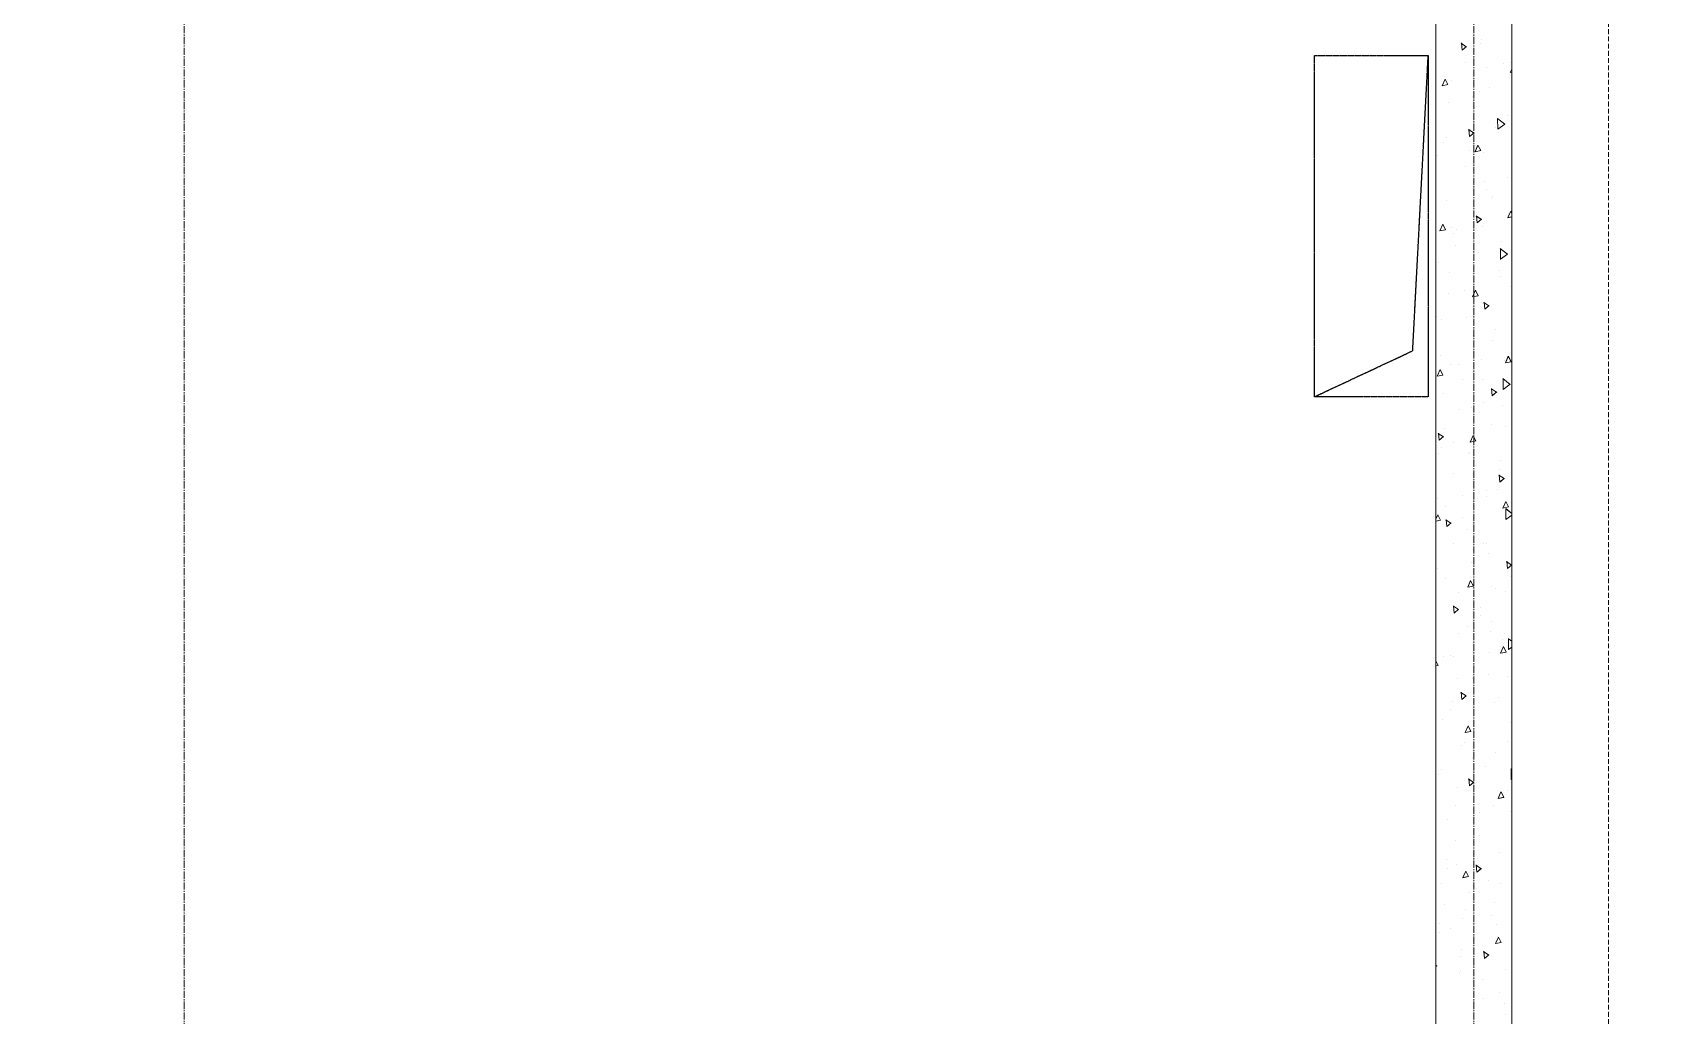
# Model space of a CAD drawing. Header units: millimetres. Extents: x 470010 to 1231400, y -134005 to 421770.
# Drawn here: x 830323 to 834618, y 139172 to 141763 of the extents above; entities that cross this region are included whole.
import ezdxf
from ezdxf.enums import TextEntityAlignment as Align

# ---------------------------------------------------------------- set-up
doc = ezdxf.new("R2010")
doc.units = ezdxf.units.MM
for name, pattern in [('CENTER2', [28.575, 19.05, -3.175, 3.175, -3.175]), ('DASHED', [19.05, 12.7, -6.35]), ('HIDDEN', [9.525, 6.35, -3.175])]:
    doc.linetypes.add(name, pattern=pattern)
doc.layers.get('Defpoints').update_dxf_attribs({"color": 140})
doc.layers.add('АР_Делит', color=120, linetype='Continuous', lineweight=0, plot=False)
doc.layers.add('АР_Стены ПЕНОблок', color=52, linetype='Continuous', lineweight=20)
doc.layers.add('АР_Штриховка', color=8, linetype='Continuous', lineweight=0)
doc.layers.add('РД_Оси_100', color=7, linetype='Continuous', lineweight=0, true_color=0x525252)
doc.styles.add('style1', font='ARIALN.TTF')

# ---------------------------------------------------------------- blocks, each defined once
blk = doc.blocks.new('СОШ_2200_АР_ОСИ_М100_28.05.24')
at = {"layer": 'АР_Делит', "color": 251, "linetype": 'DASHED', "true_color": 0x636466}
blk.add_lwpolyline([(114955, 135155), (114955, -355), (93595.036, -355), (93595.036, 13855), (94145, 13855), (94145, 68320), (66055, 68320), (66055, 13857.73), (83455, 13857.73), (83455, -355), (45245, -355), (45245, 13145), (44695, 13145), (44695, 26755), (45245, 26755), (45245, 68320), (20455, 68320), (20455, 26755), (27955, 26755), (27955, 13145), (-355, 13145), (-355, 100855)], dxfattribs=at)
at = {"layer": 'РД_Оси_100', "color": 251, "linetype": 'CENTER2', "true_color": 0x636466}
for p, q in [((24200, -6155), (24200, 139938.679)), ((27600, -6155), (27600, 139938.679))]:
    blk.add_line(p, q, dxfattribs=at)
blk = doc.blocks.new('A$C9108343f')
at = {"color": 18, "linetype": 'HIDDEN', "ltscale": 0.07, "true_color": 0x000000}
for p, q in [((167984.1, 241169.5), (167984.1, 242069.5)), ((167984.1, 242069.5), (168284.1, 242069.5)), ((167984.1, 241169.5), (167984.1, 242069.5)), ((167984.1, 242069.5), (168284.1, 242069.5)), ((168243.1, 241290.7), (168284.1, 242069.5)), ((168243.1, 241290.7), (168284.1, 242069.5)), ((168284.1, 242069.5), (168284.1, 241169.5)), ((168284.1, 242069.5), (168284.1, 241169.5)), ((167984.1, 241169.5), (168243.1, 241290.7)), ((167984.1, 241169.5), (168243.1, 241290.7)), ((168284.1, 241169.5), (167984.1, 241169.5)), ((168284.1, 241169.5), (167984.1, 241169.5))]:
    blk.add_line(p, q, dxfattribs=at)
at = {"layer": 'АР_Стены ПЕНОблок', "color": 18, "linetype": 'Continuous', "lineweight": 20, "true_color": 0x000000}
for p, q in [((168304.1, 242260), (168304.1, 236979.5)), ((168504.1, 236979.5), (168504.1, 242260))]:
    blk.add_line(p, q, dxfattribs=at)
at = {"layer": 'АР_Штриховка', "color": 18, "linetype": 'Continuous', "lineweight": 0, "true_color": 0x000000}
for p, q in [((168384.3, 242092.3), (168371, 242101.4)), ((168373.2, 242083.2), (168371.5, 242102.2)), ((168422.2, 242101.8), (168422.2, 242101.8)), ((168425.2, 242110.6), (168425.2, 242110.6)), ((168373.2, 242083.2), (168384.9, 242093)), ((168374, 242092.3), (168374, 242092.3)), ((168383.1, 242050.9), (168383.1, 242050.9)), ((168437.8, 242037.9), (168437.8, 242037.9)), ((168482.8, 242048.6), (168482.8, 242048.6)), ((168499.8, 242051.6), (168499.8, 242051.6)), ((168500.4, 242024.4), (168504.1, 242032.7)), ((168500.4, 242024.3), (168504.1, 242025)), ((168320.9, 241989.5), (168328.6, 242006.9)), ((168320.9, 241989.4), (168335.9, 241992.3)), ((168335.8, 241992.3), (168328.6, 242006.8)), ((168345.4, 242003.8), (168345.4, 242003.8)), ((168418.6, 241975.3), (168418.6, 241975.3)), ((168445.7, 241983.7), (168445.7, 241983.7)), ((168337.9, 241946.1), (168337.9, 241946.1)), ((168399.8, 241959.8), (168399.8, 241959.8)), ((168403, 241941.8), (168403, 241941.8)), ((168406.7, 241932.8), (168406.7, 241932.8)), ((168486, 241887.8), (168467, 241902.9)), ((168467.7, 241874.5), (168467.1, 241903.1)), ((168467.4, 241874.6), (168485.8, 241888.1)), ((168493.3, 241910.9), (168493.3, 241910.9)), ((168331.9, 241852.6), (168331.9, 241852.6)), ((168404.3, 241864.5), (168390.9, 241873.7)), ((168393.1, 241855.5), (168391.4, 241874.5)), ((168393.1, 241855.5), (168404.8, 241865.3)), ((168460.6, 241879.9), (168460.6, 241879.9)), ((168469.3, 241865.6), (168469.3, 241865.6)), ((168308.2, 241804.4), (168308.2, 241804.4)), ((168323.7, 241839.6), (168323.7, 241839.6)), ((168393.4, 241819), (168393.4, 241819)), ((168407.4, 241815.6), (168415.2, 241833)), ((168407.4, 241815.5), (168422.4, 241818.4)), ((168422.4, 241818.4), (168415.2, 241832.9)), ((168430.3, 241814.7), (168430.3, 241814.7)), ((168381.3, 241777.6), (168381.3, 241777.6)), ((168431.6, 241738), (168431.6, 241738)), ((168438.9, 241715.7), (168438.9, 241715.7)), ((168492.9, 241747.5), (168492.9, 241747.5)), ((168331.8, 241686.3), (168331.8, 241686.3)), ((168450.2, 241692.3), (168450.2, 241692.3)), ((168453.9, 241696.6), (168453.9, 241696.6)), ((168424.2, 241636.8), (168410.8, 241646)), ((168413, 241627.8), (168411.4, 241646.7)), ((168413, 241627.8), (168424.7, 241637.6)), ((168494, 241641.6), (168501.7, 241659)), ((168494, 241641.6), (168504.1, 241643.5)), ((168496.6, 241653.7), (168496.6, 241653.7)), ((168504.1, 241654.2), (168501.7, 241659)), ((168314.4, 241606.7), (168322.2, 241624.1)), ((168314.5, 241606.7), (168329.4, 241609.6)), ((168329.4, 241609.6), (168322.2, 241624.1)), ((168344.9, 241615.3), (168344.9, 241615.3)), ((168350.3, 241600.5), (168350.3, 241600.5)), ((168359.4, 241610.8), (168359.4, 241610.8)), ((168412.3, 241614.2), (168412.3, 241614.2)), ((168427.3, 241618.9), (168427.3, 241618.9)), ((168355.4, 241568.2), (168355.4, 241568.2)), ((168417, 241548.8), (168417, 241548.8)), ((168493.1, 241545), (168474.1, 241560.1)), ((168474.8, 241531.7), (168474.2, 241560.3)), ((168474.5, 241531.8), (168492.9, 241545.3)), ((168477.5, 241578.5), (168477.5, 241578.5)), ((168312.4, 241522.4), (168312.4, 241522.4)), ((168472, 241501.9), (168472, 241501.9)), ((168340.6, 241496.2), (168340.6, 241496.2)), ((168405.9, 241473.4), (168405.9, 241473.4)), ((168474.6, 241486.9), (168474.6, 241486.9)), ((168501.1, 241460.4), (168501.1, 241460.4)), ((168337.2, 241442.1), (168337.2, 241442.1)), ((168379, 241450.2), (168379, 241450.2)), ((168401, 241432.8), (168408.7, 241450.2)), ((168401, 241432.7), (168416, 241435.6)), ((168415.9, 241435.6), (168408.7, 241450.1)), ((168444.1, 241409.1), (168430.8, 241418.2)), ((168432.9, 241400), (168431.3, 241419)), ((168305.9, 241381.6), (168305.9, 241381.6)), ((168319.9, 241373.2), (168319.9, 241373.2)), ((168385.3, 241379.2), (168385.3, 241379.2)), ((168394.8, 241380.1), (168394.8, 241380.1)), ((168432.9, 241400), (168444.6, 241409.8)), ((168402.6, 241332.1), (168402.6, 241332.1)), ((168462.7, 241346.7), (168462.7, 241346.7)), ((168304.1, 241291.9), (168304.5, 241292.3)), ((168452.4, 241318.1), (168452.4, 241318.1)), ((168315.5, 241277.9), (168315.5, 241277.9)), ((168343.5, 241255.1), (168343.5, 241255.1)), ((168362.7, 241254.8), (168362.7, 241254.8)), ((168424.7, 241268.6), (168424.7, 241268.6)), ((168485, 241264.6), (168485, 241264.6)), ((168487.5, 241258.9), (168495.3, 241276.3)), ((168487.5, 241258.8), (168502.5, 241261.7)), ((168502.5, 241261.7), (168495.3, 241276.2)), ((168304.5, 241204.2), (168304.5, 241204.2)), ((168308, 241224), (168315.7, 241241.4)), ((168308, 241223.9), (168323, 241226.8)), ((168323, 241226.8), (168315.8, 241241.3)), ((168373.2, 241215.9), (168373.2, 241215.9)), ((168426.2, 241214), (168426.2, 241214)), ((168500.2, 241202.2), (168481.2, 241217.3)), ((168481.9, 241188.9), (168481.3, 241217.4)), ((168481.5, 241189), (168500, 241202.5)), ((168324.8, 241176.8), (168324.8, 241176.8)), ((168464, 241181.3), (168450.7, 241190.5)), ((168452.9, 241172.3), (168451.2, 241191.3)), ((168452.9, 241172.3), (168464.5, 241182.1)), ((168367.1, 241137), (168367.1, 241137)), ((168398.2, 241141.9), (168398.2, 241141.9)), ((168418.3, 241127.8), (168418.3, 241127.8)), ((168430.8, 241153.9), (168430.8, 241153.9)), ((168480.7, 241145.5), (168480.7, 241145.5)), ((168323.9, 241063.8), (168310.6, 241073)), ((168312.8, 241054.8), (168311.1, 241073.7)), ((168328, 241086.1), (168328, 241086.1)), ((168449.7, 241095.9), (168449.7, 241095.9)), ((168488.4, 241092), (168488.4, 241092)), ((168312.8, 241054.7), (168324.5, 241064.5)), ((168318.4, 241036), (168318.4, 241036)), ((168351.2, 241049.1), (168351.2, 241049.1)), ((168394.5, 241050), (168402.3, 241067.4)), ((168394.6, 241049.9), (168409.5, 241052.9)), ((168409.5, 241052.8), (168402.3, 241067.3)), ((168311.5, 241019.2), (168311.5, 241019.2)), ((168390.7, 241018.9), (168390.7, 241018.9)), ((168393.9, 241022.8), (168393.9, 241022.8)), ((168408.8, 240987.1), (168408.8, 240987.1)), ((168475.1, 241001.1), (168475.1, 241001.1)), ((168351.6, 240968), (168351.6, 240968)), ((168484, 240953.6), (168470.6, 240962.8)), ((168472.8, 240944.6), (168471.1, 240963.6)), ((168472.8, 240944.6), (168484.5, 240954.4)), ((168473.3, 240977.8), (168473.3, 240977.8)), ((168307.2, 240900.1), (168307.2, 240900.1)), ((168375.2, 240909.2), (168375.2, 240909.2)), ((168414.3, 240900.8), (168414.3, 240900.8)), ((168437.2, 240923), (168437.2, 240923)), ((168438.6, 240905.8), (168438.6, 240905.8)), ((168466.4, 240925.1), (168466.4, 240925.1)), ((168304.1, 240846.9), (168309.3, 240858.6)), ((168316.5, 240844), (168309.3, 240858.5)), ((168329, 240880.4), (168329, 240880.4)), ((168481.1, 240876.1), (168488.8, 240893.5)), ((168481.1, 240876), (168496.1, 240878.9)), ((168504.1, 240861.9), (168488.3, 240874.4)), ((168489, 240846), (168488.4, 240874.6)), ((168488.6, 240846.2), (168504.1, 240857.5)), ((168496, 240878.9), (168488.8, 240893.4)), ((168496.9, 240859.7), (168496.9, 240859.7)), ((168304.1, 240841.6), (168316.5, 240844)), ((168343.9, 240836.1), (168330.5, 240845.2)), ((168332.7, 240827), (168331, 240846)), ((168332.7, 240827), (168344.4, 240836.8)), ((168337.2, 240831.2), (168337.2, 240831.2)), ((168375.2, 240850), (168375.2, 240850)), ((168386.6, 240818.4), (168386.6, 240818.4)), ((168351.9, 240783.1), (168351.9, 240783.1)), ((168430.7, 240782.2), (168430.7, 240782.2)), ((168437.9, 240782.7), (168437.9, 240782.7)), ((168398.8, 240731.9), (168398.8, 240731.9)), ((168444.2, 240756.4), (168444.2, 240756.4)), ((168503.9, 240725.9), (168490.5, 240735.1)), ((168492.7, 240716.8), (168491.1, 240735.8)), ((168492.7, 240716.8), (168504.1, 240726.4)), ((168307.4, 240716.2), (168307.4, 240716.2)), ((168330.8, 240690.4), (168330.8, 240690.4)), ((168388.1, 240667.2), (168395.8, 240684.6)), ((168403.1, 240670.1), (168395.9, 240684.6)), ((168501.8, 240694.4), (168501.8, 240694.4)), ((168365, 240654.2), (168365, 240654.2)), ((168388.1, 240667.2), (168403.1, 240670.1)), ((168451.6, 240668.5), (168451.6, 240668.5)), ((168461.4, 240664.7), (168461.4, 240664.7)), ((168487.5, 240655.5), (168487.5, 240655.5)), ((168363.8, 240608.3), (168350.4, 240617.5)), ((168352.6, 240599.3), (168351, 240618.3)), ((168352.6, 240599.3), (168364.3, 240609.1)), ((168422.4, 240613.8), (168422.4, 240613.8)), ((168387.6, 240563.6), (168387.6, 240563.6)), ((168422.6, 240592.2), (168422.6, 240592.2)), ((168449.6, 240577.4), (168449.6, 240577.4)), ((168364.9, 240545.8), (168364.9, 240545.8)), ((168447.3, 240549.4), (168447.3, 240549.4)), ((168480.2, 240530.2), (168480.2, 240530.2)), ((168485, 240546.6), (168485, 240546.6)), ((168504.1, 240524.7), (168495.3, 240531.6)), ((168496.1, 240503.2), (168495.5, 240531.8)), ((168310.1, 240461.2), (168304.1, 240473.3)), ((168323.9, 240485.4), (168323.9, 240485.4)), ((168343, 240487.4), (168343, 240487.4)), ((168349.7, 240485.6), (168349.7, 240485.6)), ((168446, 240495.7), (168446, 240495.7)), ((168474.6, 240493.3), (168482.4, 240510.7)), ((168474.7, 240493.2), (168489.6, 240496.1)), ((168489.6, 240496.1), (168482.4, 240510.6)), ((168495.7, 240503.3), (168504.1, 240509.5)), ((168304.1, 240460.1), (168310.1, 240461.2)), ((168360.6, 240426.7), (168360.6, 240426.7)), ((168443.2, 240436.6), (168443.2, 240436.6)), ((168492, 240432.4), (168492, 240432.4)), ((168383.7, 240380.6), (168370.4, 240389.8)), ((168372.5, 240371.6), (168370.9, 240390.5)), ((168400.6, 240425.4), (168400.6, 240425.4)), ((168343.2, 240344.8), (168343.2, 240344.8)), ((168347.5, 240367.3), (168347.5, 240367.3)), ((168372.5, 240371.6), (168384.2, 240381.4)), ((168458.2, 240363.4), (168458.2, 240363.4)), ((168469.6, 240377.6), (168469.6, 240377.6)), ((168320.8, 240318.6), (168320.8, 240318.6)), ((168381.7, 240284.5), (168389.4, 240301.9)), ((168396.6, 240287.3), (168389.4, 240301.8)), ((168405.2, 240309.7), (168405.2, 240309.7)), ((168500, 240309.9), (168500, 240309.9)), ((168378.4, 240256.7), (168378.4, 240256.7)), ((168381.7, 240284.4), (168396.6, 240287.3)), ((168493.2, 240259.5), (168493.2, 240259.5)), ((168371.1, 240249.2), (168371.1, 240249.2)), ((168400, 240218), (168400, 240218)), ((168462, 240231.8), (168462, 240231.8)), ((168312, 240172.3), (168312, 240172.3)), ((168318.5, 240186.9), (168318.5, 240186.9)), ((168436, 240194.7), (168436, 240194.7)), ((168504.1, 240187.5), (168502.4, 240188.8)), ((168503.1, 240160.4), (168502.6, 240188.9)), ((168362.1, 240139.9), (168362.1, 240139.9)), ((168403.6, 240152.9), (168390.3, 240162)), ((168392.5, 240143.8), (168390.8, 240162.8)), ((168392.5, 240143.8), (168404.1, 240153.6)), ((168394.7, 240131.2), (168394.7, 240131.2)), ((168468.2, 240110.5), (168475.9, 240127.9)), ((168483.2, 240113.3), (168476, 240127.8)), ((168493.6, 240132.7), (168493.6, 240132.7)), ((168502.8, 240160.5), (168504.1, 240161.4)), ((168356.8, 240092.5), (168356.8, 240092.5)), ((168455.6, 240091), (168455.6, 240091)), ((168468.2, 240110.4), (168483.2, 240113.4)), ((168335.6, 240054.2), (168335.6, 240054.2)), ((168418.2, 240072.4), (168418.2, 240072.4)), ((168500.7, 240076), (168500.7, 240076)), ((168355.7, 239999.2), (168355.7, 239999.2)), ((168414.4, 240030.5), (168414.4, 240030.5)), ((168418.3, 240013.1), (168418.3, 240013.1)), ((168472, 239968.5), (168472, 239968.5)), ((168331.5, 239949.6), (168331.5, 239949.6)), ((168334.8, 239925.6), (168334.8, 239925.6)), ((168359.2, 239936.1), (168359.2, 239936.1)), ((168375.2, 239901.7), (168383, 239919.1)), ((168390.2, 239904.5), (168383, 239919)), ((168423.6, 239925.1), (168410.2, 239934.3)), ((168412.4, 239916.1), (168410.7, 239935.1)), ((168412.4, 239916.1), (168424.1, 239925.9)), ((168413.9, 239953.2), (168413.9, 239953.2)), ((168320.2, 239885.2), (168320.2, 239885.2)), ((168375.2, 239901.6), (168390.2, 239904.5)), ((168412.5, 239872.4), (168412.5, 239872.4)), ((168441.9, 239895), (168441.9, 239895)), ((168474.5, 239886.2), (168474.5, 239886.2)), ((168327.2, 239830.5), (168327.2, 239830.5)), ((168392.4, 239863.7), (168392.4, 239863.7)), ((168458.6, 239836.3), (168458.6, 239836.3)), ((168374.5, 239794.3), (168374.5, 239794.3)), ((168382.8, 239818), (168382.8, 239818)), ((168450, 239801.7), (168450, 239801.7)), ((168312.5, 239780.6), (168312.5, 239780.6)), ((168312.6, 239756.9), (168312.6, 239756.9)), ((168343.7, 239767.1), (168343.7, 239767.1)), ((168461.8, 239727.7), (168469.5, 239745.1)), ((168465.4, 239776.9), (168465.4, 239776.9)), ((168468, 239745.4), (168468, 239745.4)), ((168476.7, 239730.6), (168469.5, 239745.1)), ((168371.9, 239713.5), (168371.9, 239713.5)), ((168406.4, 239699.9), (168406.4, 239699.9)), ((168443.5, 239697.4), (168430.1, 239706.6)), ((168432.3, 239688.4), (168430.7, 239707.4)), ((168432.3, 239688.4), (168444, 239698.2)), ((168461.8, 239727.7), (168476.7, 239730.6)), ((168307.1, 239668.9), (168304.1, 239671.3)), ((168304.1, 239667.1), (168306.9, 239669.2)), ((168368.1, 239653.6), (168368.1, 239653.6)), ((168370.2, 239694.9), (168370.2, 239694.9)), ((168489, 239658.8), (168489, 239658.8)), ((168367.3, 239649), (168367.3, 239649)), ((168427.8, 239633), (168427.8, 239633)), ((168430, 239581.8), (168430, 239581.8)), ((168471.6, 239599), (168471.6, 239599)), ((168485.4, 239571), (168485.4, 239571)), ((168486.9, 239540.6), (168486.9, 239540.6))]:
    blk.add_line(p, q, dxfattribs=at)
at = {"layer": 'РД_Оси_100'}
blk.add_blockref('СОШ_2200_АР_ОСИ_М100_28.05.24', (140804.1, 223079.5), dxfattribs=at)
at = {"layer": 'Defpoints', "color": 18, "true_color": 0x000000, "style": 'style1'}
for p in [(143949.3, 316089.1), (143975, 281639.5), (143890.4, 273244.7), (143840, 264276.8), (143967.8, 254892.4), (12252, 104178.1), (12382.6, 96023.1)]:
    blk.add_attdef('АР-ПОМЕЩЕНИЕ:НАИМЕНОВАНИЕ', text='', height=100, dxfattribs=at).set_placement(p, align=Align.MIDDLE)
at = {"layer": 'Defpoints', "color": 18, "true_color": 0x000000, "style": 'style1', "flags": 8}
for p in [(143951.3, 279099.1), (143848.3, 269251.1), (143875.3, 260094.2), (144049.7, 250824.7), (163419.3, 238153.4), (155897.5, 237966), (183037.2, 237966), (143342.9, 237876.2)]:
    blk.add_attdef('АР-ПОМЕЩЕНИЕ:НАИМЕНОВАНИЕ', text='', height=100, dxfattribs=at).set_placement(p, align=Align.MIDDLE)

msp = doc.modelspace()

# ---------------------------------------------------------------- linework, layer by layer
at = {"color": 18, "linetype": 'HIDDEN', "ltscale": 0.07, "true_color": 0x000000}
for p, q in [((833702.706, 140803.251), (833702.706, 141703.251)), ((833702.706, 141703.251), (834002.706, 141703.251)), ((833702.706, 140803.251), (833702.706, 141703.251)), ((833702.706, 141703.251), (834002.706, 141703.251)), ((833961.733, 140924.434), (834002.706, 141703.251)), ((833961.733, 140924.434), (834002.706, 141703.251)), ((834002.706, 141703.251), (834002.706, 140803.251)), ((834002.706, 141703.251), (834002.706, 140803.251)), ((833702.706, 140803.251), (833961.733, 140924.434)), ((833702.706, 140803.251), (833961.733, 140924.434)), ((834002.706, 140803.251), (833702.706, 140803.251)), ((834002.706, 140803.251), (833702.706, 140803.251))]:
    msp.add_line(p, q, dxfattribs=at)
at = {"layer": 'АР_Стены ПЕНОблок', "color": 18, "linetype": 'Continuous', "lineweight": 20, "true_color": 0x000000}
for p, q in [((834022.706, 141893.781), (834022.706, 136613.251)), ((834222.706, 136613.251), (834222.706, 141893.781))]:
    msp.add_line(p, q, dxfattribs=at)
at = {"layer": 'АР_Штриховка', "color": 18, "linetype": 'Continuous', "lineweight": 0, "true_color": 0x000000}
for p, q in [((834102.944, 141726.017), (834089.609, 141735.198)), ((834091.783, 141716.985), (834090.122, 141735.962)), ((834091.79, 141716.977), (834103.464, 141726.773)), ((834219.006, 141658.17), (834222.706, 141666.48)), ((834219.034, 141658.094), (834222.706, 141658.808)), ((834039.486, 141623.274), (834047.234, 141640.677)), ((834039.514, 141623.199), (834054.474, 141626.107)), ((834054.459, 141626.1), (834047.247, 141640.596)), ((834204.648, 141521.601), (834185.607, 141536.674)), ((834186.328, 141508.27), (834185.738, 141536.839)), ((834185.987, 141508.392), (834204.438, 141521.888)), ((834122.868, 141498.287), (834109.533, 141507.468)), ((834111.706, 141489.255), (834110.046, 141508.232)), ((834111.713, 141489.246), (834123.388, 141499.043)), ((834126.026, 141449.333), (834133.774, 141466.736)), ((834126.054, 141449.258), (834141.014, 141452.166)), ((834140.999, 141452.159), (834133.787, 141466.654)), ((834033.046, 141240.497), (834040.794, 141257.9)), ((834048.019, 141243.323), (834040.807, 141257.818)), ((834142.791, 141270.556), (834129.457, 141279.738)), ((834131.63, 141261.525), (834129.97, 141280.502)), ((834131.637, 141261.516), (834143.312, 141271.312)), ((834212.566, 141275.392), (834220.314, 141292.795)), ((834212.594, 141275.316), (834222.706, 141277.282)), ((834222.706, 141287.931), (834220.327, 141292.713)), ((834033.074, 141240.421), (834048.034, 141243.329)), ((834211.735, 141178.774), (834192.694, 141193.847)), ((834193.415, 141165.443), (834192.824, 141194.012)), ((834193.074, 141165.565), (834211.525, 141179.061)), ((834119.586, 141066.555), (834127.334, 141083.958)), ((834119.614, 141066.48), (834134.574, 141069.388)), ((834134.559, 141069.382), (834127.347, 141083.877)), ((834162.715, 141042.826), (834149.38, 141052.008)), ((834151.554, 141033.795), (834149.894, 141052.772)), ((834151.561, 141033.786), (834163.236, 141043.582)), ((834022.706, 140925.664), (834023.141, 140926.029)), ((834026.606, 140857.719), (834034.354, 140875.122)), ((834041.578, 140860.545), (834034.367, 140875.04)), ((834206.126, 140892.614), (834213.874, 140910.017)), ((834206.154, 140892.539), (834221.114, 140895.447)), ((834221.098, 140895.44), (834213.887, 140909.936)), ((834026.634, 140857.644), (834041.594, 140860.552)), ((834218.822, 140835.947), (834199.78, 140851.02)), ((834200.502, 140822.616), (834199.911, 140851.185)), ((834200.161, 140822.739), (834218.611, 140836.235)), ((834182.639, 140815.096), (834169.304, 140824.278)), ((834171.478, 140806.064), (834169.818, 140825.042)), ((834171.485, 140806.056), (834183.159, 140815.852)), ((834042.545, 140697.543), (834029.21, 140706.725)), ((834031.383, 140688.511), (834029.723, 140707.489)), ((834113.146, 140683.777), (834120.894, 140701.18)), ((834128.118, 140686.604), (834120.907, 140701.099)), ((834031.39, 140688.503), (834043.065, 140698.299)), ((834113.174, 140683.703), (834128.134, 140686.611)), ((834202.563, 140587.366), (834189.228, 140596.548)), ((834191.402, 140578.334), (834189.741, 140597.312)), ((834191.409, 140578.326), (834203.083, 140588.122)), ((834022.706, 140480.646), (834027.914, 140492.344)), ((834035.138, 140477.768), (834027.927, 140492.263)), ((834199.686, 140509.836), (834207.434, 140527.239)), ((834199.714, 140509.761), (834214.674, 140512.669)), ((834222.706, 140495.655), (834206.867, 140508.193)), ((834207.588, 140479.789), (834206.998, 140508.358)), ((834207.247, 140479.912), (834222.706, 140491.219)), ((834214.658, 140512.663), (834207.447, 140527.158)), ((834022.706, 140475.355), (834035.154, 140477.774)), ((834062.469, 140469.813), (834049.134, 140478.995)), ((834051.307, 140460.781), (834049.647, 140479.758)), ((834051.314, 140460.773), (834062.988, 140470.569)), ((834222.487, 140359.636), (834209.152, 140368.817)), ((834211.326, 140350.604), (834209.665, 140369.582)), ((834211.332, 140350.596), (834222.706, 140360.14)), ((834106.706, 140301), (834114.454, 140318.403)), ((834121.678, 140303.827), (834114.467, 140318.322)), ((834106.734, 140300.925), (834121.694, 140303.833)), ((834082.392, 140242.083), (834069.058, 140251.265)), ((834071.231, 140233.051), (834069.571, 140252.028)), ((834071.238, 140233.043), (834082.912, 140242.839)), ((834193.246, 140127.058), (834200.994, 140144.461)), ((834208.218, 140129.885), (834201.006, 140144.381)), ((834222.706, 140158.438), (834213.954, 140165.366)), ((834214.675, 140136.963), (834214.084, 140165.531)), ((834214.334, 140137.085), (834222.706, 140143.209)), ((834028.698, 140094.99), (834022.706, 140107.034)), ((834193.274, 140126.984), (834208.234, 140129.892)), ((834022.706, 140093.829), (834028.714, 140094.997)), ((834102.316, 140014.353), (834088.981, 140023.534)), ((834091.155, 140005.321), (834089.494, 140024.298)), ((834091.162, 140005.313), (834102.836, 140015.109)), ((834100.266, 139918.222), (834108.014, 139935.625)), ((834115.238, 139921.049), (834108.026, 139935.544)), ((834100.294, 139918.148), (834115.254, 139921.055)), ((834222.706, 139821.221), (834221.04, 139822.54)), ((834221.761, 139794.136), (834221.171, 139822.705)), ((834122.24, 139786.623), (834108.905, 139795.804)), ((834111.078, 139777.591), (834109.418, 139796.568)), ((834111.085, 139777.582), (834122.76, 139787.378)), ((834186.806, 139744.28), (834194.554, 139761.683)), ((834201.778, 139747.108), (834194.566, 139761.603)), ((834221.421, 139794.258), (834222.706, 139795.199)), ((834186.834, 139744.206), (834201.794, 139747.114)), ((834093.826, 139535.444), (834101.574, 139552.847)), ((834108.798, 139538.272), (834101.586, 139552.767)), ((834142.164, 139558.893), (834128.829, 139568.074)), ((834131.002, 139549.86), (834129.342, 139568.838)), ((834131.009, 139549.852), (834142.684, 139559.648)), ((834093.854, 139535.37), (834108.814, 139538.278)), ((834180.366, 139361.503), (834188.114, 139378.906)), ((834195.338, 139364.33), (834188.126, 139378.825)), ((834162.088, 139331.163), (834148.753, 139340.344)), ((834150.926, 139322.13), (834149.266, 139341.108)), ((834150.933, 139322.122), (834162.607, 139331.918)), ((834180.394, 139361.429), (834195.354, 139364.337)), ((834025.758, 139302.687), (834022.706, 139305.103)), ((834022.706, 139300.895), (834025.548, 139302.974))]:
    msp.add_line(p, q, dxfattribs=at)

# ---------------------------------------------------------------- block references
msp.add_blockref('A$C9108343f', (665718.612, -100366.242))
at = {"layer": 'РД_Оси_100'}
msp.add_blockref('СОШ_2200_АР_ОСИ_М100_28.05.24', (806522.706, 122713.251), dxfattribs=at)

doc.saveas('drawing.dxf')
